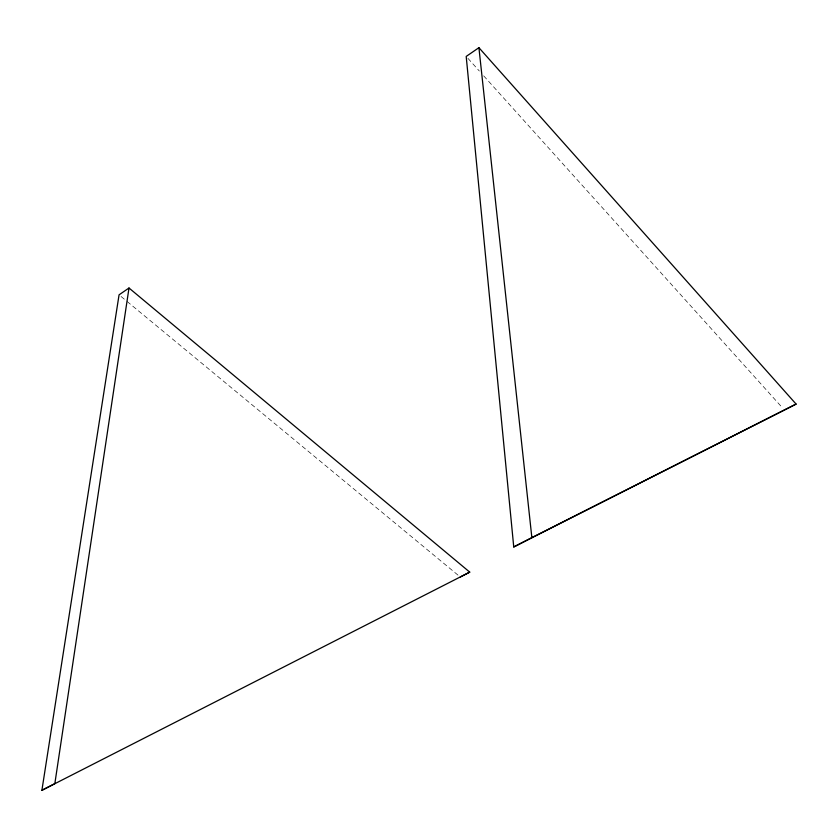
<?xml version="1.0" encoding="UTF-8"?>
<svg xmlns="http://www.w3.org/2000/svg" width="838" height="838" viewBox="0 0 838 838"><rect width="100%" height="100%" fill="white"/><g stroke="black" fill="none" stroke-linecap="round" stroke-linejoin="round"><path stroke-width="0.63" stroke-dasharray="4.19 3.14" d="M121.07 296.505L126.098 300.664M127.114 301.491L459.266 576.177M467.95 58.367L479.315 71M483.694 75.86L782.723 408.127"/><path stroke-width="1.26" d="M129 288.01L54.837 783.635L41.9 790.307L119.059 294.84L129 288.01L469.741 572.134L460.272 577.005M478.917 47.693L466.2 56.429L513.746 546.963L796.1 404.084L478.917 47.693L531.858 537.619L513.746 546.963M41.9 790.307L469.741 572.134M531.858 537.619L796.1 404.084"/></g></svg>
